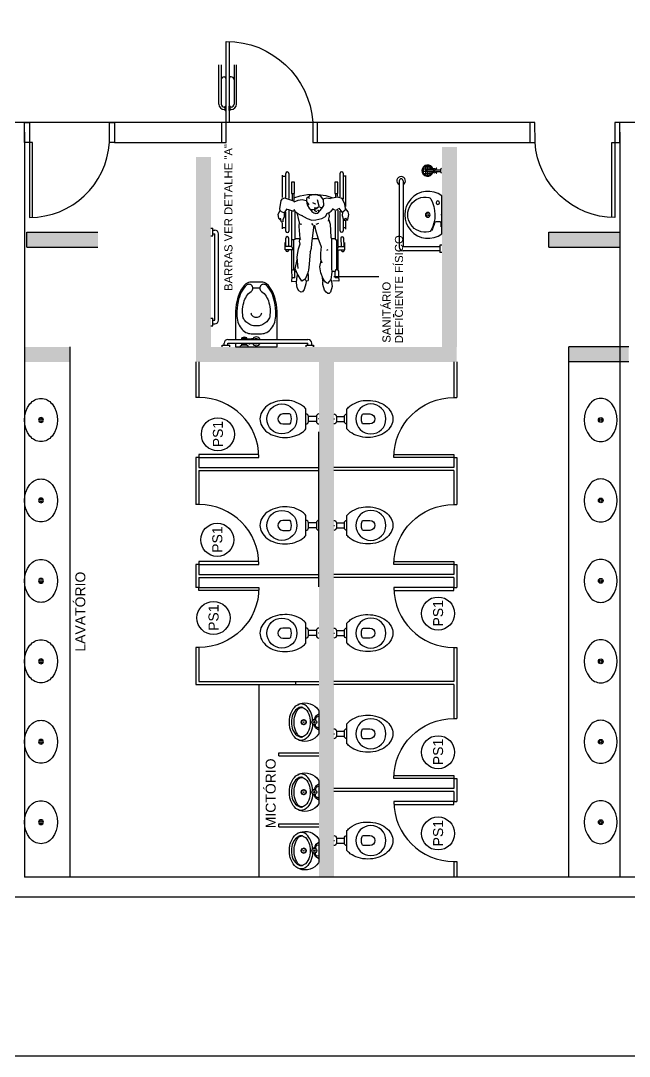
# Model space of a CAD drawing. Header units: millimetres. Extents: x 18768 to 1484868, y -11027 to 520152.
# Drawn here: x 187274 to 193407, y 25708 to 36135 of the extents above; entities that cross this region are included whole.
import ezdxf
from ezdxf.enums import TextEntityAlignment as Align

# ---------------------------------------------------------------- set-up
doc = ezdxf.new("R2010")
doc.units = ezdxf.units.MM
doc.linetypes.add('DASHDOT', pattern=[1, 0.5, -0.25, 0, -0.25])
for name, color, linetype in [('1-PAREDES', 7, 'Continuous'), ('Construir', 251, 'Continuous'), ('esquadrias', 2, 'Continuous'), ('MOBÍLIA', 26, 'Continuous'), ('Muros', 4, 'Continuous'), ('PAREDES', 7, 'Continuous'), ('Sanitários', 2, 'Continuous'), ('Textos', 7, 'Continuous')]:
    doc.layers.add(name, color=color, linetype=linetype)
doc.layers.add('L035-DEMOLIÇÃO', color=40, linetype='Continuous', plot=False)
doc.styles.get("Standard").update_dxf_attribs({"font": 'arial.ttf'})

# ---------------------------------------------------------------- blocks, each defined once
blk = doc.blocks.new('CADEIRA_RODAS')
at = {"color": 0}
for p, q in [((-0.265, 0.319), (-0.206, 0.319)), ((-0.254, 0.313), (-0.254, 0.289)), ((-0.194, 0.333), (-0.2, 0.329)), ((-0.196, 0.317), (-0.2, 0.329)), ((-0.177, 0.316), (-0.196, 0.317)), ((-0.194, 0.333), (-0.166, 0.336)), ((-0.182, 0.338), (-0.161, 0.357)), ((-0.145, 0.304), (-0.177, 0.316)), ((-0.166, 0.336), (-0.165, 0.347)), ((-0.161, 0.357), (-0.118, 0.363)), ((-0.118, 0.363), (-0.081, 0.345)), ((-0.094, 0.332), (-0.105, 0.299)), ((-0.082, 0.343), (-0.094, 0.332)), ((-0.081, 0.345), (-0.066, 0.348)), ((-0.066, 0.348), (0.018, 0.333)), ((0.018, 0.333), (0.035, 0.321)), ((0.035, 0.321), (0.044, 0.3)), ((0.046, 0.319), (0.272, 0.319)), ((0.26, 0.313), (0.26, 0.289)), ((-0.793, 0.23), (-0.79, 0.178)), ((-0.746, 0.228), (-0.793, 0.23)), ((-0.754, 0.197), (-0.755, 0.228)), ((-0.683, 0.229), (-0.748, 0.227)), ((-0.676, 0.215), (-0.683, 0.229)), ((-0.68, 0.228), (-0.474, 0.228)), ((-0.679, 0.203), (-0.676, 0.215)), ((-0.377, 0.209), (-0.678, 0.209)), ((-0.478, 0.288), (-0.474, 0.288)), ((-0.475, 0.259), (-0.478, 0.259)), ((-0.474, 0.295), (-0.401, 0.295)), ((-0.474, 0.209), (-0.474, 0.295)), ((-0.444, 0.227), (-0.473, 0.217)), ((-0.443, 0.227), (-0.443, 0.295)), ((-0.443, 0.288), (-0.358, 0.288)), ((-0.443, 0.227), (-0.092, 0.227)), ((-0.358, 0.259), (-0.441, 0.259)), ((-0.377, 0.218), (-0.372, 0.227)), ((-0.377, 0.206), (-0.377, 0.218)), ((-0.288, 0.287), (-0.098, 0.287)), ((-0.084, 0.257), (-0.288, 0.257)), ((-0.104, 0.305), (-0.145, 0.304)), ((-0.105, 0.299), (-0.066, 0.273)), ((-0.07, 0.208), (-0.094, 0.192)), ((-0.068, 0.271), (-0.087, 0.221)), ((-0.087, 0.221), (-0.087, 0.198)), ((0.013, 0.211), (0.005, 0.202)), ((0.044, 0.3), (0.013, 0.211)), ((0.089, 0.224), (0.024, 0.224)), ((0.288, 0.257), (0.038, 0.257)), ((0.049, 0.287), (0.288, 0.287)), ((0.089, 0.23), (0.089, 0.201)), ((0.201, 0.23), (0.089, 0.23)), ((0.201, 0.201), (0.201, 0.23)), ((-0.898, 0.134), (-0.885, 0.157)), ((-0.894, 0.119), (-0.898, 0.134)), ((-0.872, 0.103), (-0.894, 0.119)), ((-0.885, 0.157), (-0.855, 0.174)), ((-0.855, 0.174), (-0.807, 0.18)), ((-0.807, 0.18), (-0.761, 0.176)), ((-0.79, 0.126), (-0.747, 0.155)), ((-0.768, 0.095), (-0.79, 0.126)), ((-0.761, 0.176), (-0.725, 0.17)), ((-0.754, 0.197), (-0.692, 0.196)), ((-0.747, 0.155), (-0.711, 0.174)), ((-0.711, 0.174), (-0.678, 0.186)), ((-0.695, 0.182), (-0.696, 0.195)), ((-0.692, 0.196), (-0.679, 0.203)), ((-0.678, 0.186), (-0.67, 0.192)), ((-0.67, 0.192), (-0.573, 0.174)), ((-0.662, 0.162), (-0.548, 0.174)), ((-0.548, 0.174), (-0.501, 0.168)), ((-0.501, 0.168), (-0.466, 0.161)), ((-0.466, 0.161), (-0.414, 0.142)), ((-0.419, 0.145), (-0.389, 0.149)), ((-0.389, 0.149), (-0.362, 0.143)), ((-0.372, 0.197), (-0.377, 0.206)), ((-0.376, 0.136), (-0.362, 0.144)), ((-0.1, 0.197), (-0.372, 0.197)), ((-0.364, 0.194), (-0.363, 0.148)), ((-0.362, 0.144), (-0.241, 0.154)), ((-0.241, 0.154), (-0.196, 0.15)), ((-0.212, 0.15), (-0.218, 0.136)), ((-0.218, 0.136), (-0.215, 0.127)), ((-0.191, 0.152), (-0.162, 0.159)), ((-0.13, 0.132), (-0.164, 0.073)), ((-0.162, 0.159), (-0.116, 0.169)), ((-0.127, 0.142), (-0.133, 0.122)), ((-0.112, 0.168), (-0.127, 0.142)), ((-0.094, 0.192), (-0.112, 0.168)), ((0.005, 0.202), (0.022, 0.164)), ((0.027, 0.122), (0.018, 0.084)), ((0.089, 0.207), (0.02, 0.207)), ((0.022, 0.164), (0.027, 0.122)), ((0.044, 0.207), (0.063, 0.144)), ((0.063, 0.144), (0.076, 0.069)), ((0.089, 0.201), (0.201, 0.201)), ((-0.816, 0.086), (-0.872, 0.103)), ((-0.788, 0.085), (-0.816, 0.086)), ((-0.769, 0.093), (-0.788, 0.085)), ((-0.785, 0.086), (-0.783, 0.064)), ((-0.783, 0.064), (-0.776, 0.06)), ((-0.776, 0.06), (-0.743, 0.06)), ((-0.705, 0.068), (-0.768, 0.095)), ((-0.743, 0.06), (-0.696, 0.063)), ((-0.679, 0.059), (-0.705, 0.068)), ((-0.618, 0.052), (-0.679, 0.059)), ((-0.497, 0.045), (-0.618, 0.052)), ((-0.497, 0.045), (-0.499, 0.048)), ((-0.463, 0.034), (-0.497, 0.045)), ((-0.413, 0.029), (-0.463, 0.034)), ((-0.23, 0.006), (-0.413, 0.029)), ((-0.362, 0.019), (-0.362, -0.032)), ((-0.228, 0.012), (-0.214, 0.026)), ((-0.164, 0.073), (-0.178, 0.027)), ((-0.178, 0.027), (-0.177, -0.014)), ((-0.105, 0.007), (-0.112, -0.012)), ((-0.093, 0.027), (-0.105, 0.007)), ((-0.07, 0.044), (-0.093, 0.027)), ((-0.072, 0.038), (-0.074, 0.015)), ((-0.074, 0.015), (-0.065, -0.012)), ((-0.066, 0.051), (-0.072, 0.038)), ((-0.026, 0.074), (-0.066, 0.051)), ((-0.055, 0.002), (-0.055, -0.025)), ((-0.027, 0.054), (0.007, 0.077)), ((0.011, 0.079), (-0.026, 0.074)), ((-0.003, 0.021), (-0.012, -0.001)), ((0.038, 0.081), (0.011, 0.079)), ((0.052, 0.063), (0.038, 0.081)), ((0.053, 0.06), (0.038, 0.053)), ((0.07, 0.046), (0.052, 0.063)), ((0.07, 0.027), (0.07, 0.046)), ((0.074, 0.013), (0.07, 0.027)), ((0.074, -0.016), (0.074, 0.013)), ((0.076, 0.069), (0.08, -0.007)), ((-0.9, -0.117), (-0.88, -0.101)), ((-0.88, -0.101), (-0.823, -0.084)), ((-0.823, -0.084), (-0.767, -0.087)), ((-0.798, -0.11), (-0.764, -0.088)), ((-0.786, -0.083), (-0.749, -0.081)), ((-0.764, -0.088), (-0.704, -0.062)), ((-0.704, -0.062), (-0.646, -0.054)), ((-0.646, -0.054), (-0.582, -0.066)), ((-0.608, -0.076), (-0.571, -0.065)), ((-0.571, -0.065), (-0.51, -0.064)), ((-0.51, -0.064), (-0.441, -0.071)), ((-0.449, -0.07), (-0.358, -0.036)), ((-0.358, -0.036), (-0.28, -0.013)), ((-0.28, -0.013), (-0.23, -0.002)), ((-0.212, -0.04), (-0.222, -0.015)), ((-0.177, -0.014), (-0.164, -0.075)), ((-0.164, -0.075), (-0.141, -0.111)), ((-0.112, -0.012), (-0.11, -0.032)), ((-0.11, -0.032), (-0.061, -0.075)), ((-0.065, -0.012), (-0.041, -0.045)), ((-0.061, -0.075), (-0.031, -0.092)), ((-0.041, -0.045), (-0.052, -0.064)), ((-0.052, -0.064), (-0.051, -0.077)), ((-0.04, -0.046), (0.025, -0.031)), ((-0.031, -0.092), (0.023, -0.089)), ((-0.012, -0.001), (-0.016, -0.015)), ((0.023, -0.089), (0.061, -0.062)), ((0.041, -0.122), (0.03, -0.084)), ((0.061, -0.062), (0.074, -0.016)), ((0.08, -0.007), (0.068, -0.114)), ((-0.913, -0.135), (-0.9, -0.117)), ((-0.913, -0.146), (-0.913, -0.135)), ((-0.9, -0.16), (-0.913, -0.146)), ((-0.842, -0.176), (-0.9, -0.16)), ((-0.792, -0.171), (-0.842, -0.176)), ((-0.812, -0.13), (-0.798, -0.11)), ((-0.771, -0.164), (-0.812, -0.13)), ((-0.78, -0.166), (-0.792, -0.171)), ((-0.788, -0.245), (-0.785, -0.182)), ((-0.698, -0.173), (-0.771, -0.164)), ((-0.752, -0.206), (-0.752, -0.239)), ((-0.752, -0.206), (-0.692, -0.208)), ((-0.659, -0.171), (-0.698, -0.173)), ((-0.692, -0.207), (-0.693, -0.176)), ((-0.471, -0.169), (-0.659, -0.171)), ((-0.475, -0.132), (-0.481, -0.12)), ((-0.365, -0.17), (-0.471, -0.169)), ((-0.372, -0.207), (-0.377, -0.216)), ((-0.089, -0.207), (-0.372, -0.207)), ((-0.348, -0.165), (-0.365, -0.17)), ((-0.362, -0.171), (-0.362, -0.207)), ((-0.22, -0.157), (-0.348, -0.165)), ((-0.175, -0.142), (-0.22, -0.157)), ((-0.148, -0.145), (-0.188, -0.138)), ((-0.108, -0.143), (-0.145, -0.147)), ((-0.141, -0.111), (-0.113, -0.126)), ((-0.111, -0.122), (-0.102, -0.147)), ((-0.102, -0.147), (-0.089, -0.168)), ((-0.089, -0.168), (-0.063, -0.19)), ((-0.068, -0.185), (-0.079, -0.209)), ((0.034, -0.158), (0.041, -0.122)), ((0.052, -0.235), (0.038, -0.161)), ((0.068, -0.114), (0.047, -0.175)), ((0.201, -0.205), (0.089, -0.205)), ((0.089, -0.205), (0.089, -0.234)), ((0.201, -0.234), (0.201, -0.205)), ((-0.788, -0.246), (-0.738, -0.245)), ((-0.751, -0.243), (-0.689, -0.244)), ((-0.677, -0.211), (-0.692, -0.208)), ((-0.689, -0.244), (-0.678, -0.237)), ((-0.68, -0.238), (-0.474, -0.238)), ((-0.377, -0.219), (-0.678, -0.219)), ((-0.678, -0.237), (-0.674, -0.22)), ((-0.674, -0.219), (-0.677, -0.211)), ((-0.474, -0.269), (-0.479, -0.269)), ((-0.478, -0.298), (-0.474, -0.298)), ((-0.474, -0.219), (-0.474, -0.305)), ((-0.474, -0.305), (-0.401, -0.302)), ((-0.444, -0.237), (-0.473, -0.227)), ((-0.443, -0.238), (-0.443, -0.304)), ((-0.443, -0.238), (-0.078, -0.238)), ((-0.36, -0.264), (-0.443, -0.268)), ((-0.443, -0.297), (-0.359, -0.293)), ((-0.377, -0.216), (-0.377, -0.229)), ((-0.377, -0.229), (-0.372, -0.238)), ((-0.285, -0.257), (-0.088, -0.257)), ((-0.165, -0.287), (-0.285, -0.287)), ((-0.253, -0.286), (-0.253, -0.305)), ((-0.183, -0.287), (-0.179, -0.303)), ((-0.179, -0.303), (-0.166, -0.303)), ((-0.159, -0.309), (-0.178, -0.322)), ((-0.131, -0.276), (-0.166, -0.288)), ((-0.166, -0.303), (-0.159, -0.309)), ((-0.098, -0.28), (-0.131, -0.276)), ((-0.06, -0.244), (-0.099, -0.275)), ((-0.097, -0.288), (-0.099, -0.275)), ((-0.084, -0.302), (-0.097, -0.288)), ((-0.097, -0.338), (-0.063, -0.309)), ((-0.063, -0.309), (-0.084, -0.302)), ((-0.079, -0.209), (-0.071, -0.229)), ((-0.071, -0.229), (-0.064, -0.24)), ((-0.063, -0.309), (-0.018, -0.304)), ((-0.018, -0.304), (0.039, -0.277)), ((0.291, -0.287), (0.03, -0.287)), ((0.039, -0.277), (0.052, -0.235)), ((0.054, -0.257), (0.291, -0.257)), ((0.089, -0.211), (0.055, -0.211)), ((0.089, -0.228), (0.06, -0.228)), ((0.089, -0.234), (0.201, -0.234)), ((0.26, -0.304), (0.26, -0.288)), ((-0.268, -0.314), (-0.18, -0.314)), ((-0.178, -0.322), (-0.173, -0.333)), ((-0.173, -0.333), (-0.123, -0.344)), ((-0.123, -0.344), (-0.097, -0.338)), ((-0.041, -0.314), (0.269, -0.314))]:
    blk.add_line(p, q, dxfattribs=at)
for centre, radius, start, end in [((-0.478, 0.273), 0.0145, 90, 270), ((-0.358, 0.273), 0.0145, 270, 90), ((-0.288, 0.272), 0.0149, 90, 270), ((0.288, 0.272), 0.0149, 270, 90), ((-0.479, -0.284), 0.0145, 92.6629, 272.6629), ((-0.359, -0.278), 0.0145, 272.6629, 92.6629), ((-0.285, -0.272), 0.0149, 90, 270), ((0.291, -0.272), 0.0149, 270, 90)]:
    blk.add_arc(centre, radius, start, end, dxfattribs=at)
for p in [(-0.094, -0.018), (-0.084, -0.002), (-0.081, -0.038)]:
    blk.add_point(p, dxfattribs=at)
blk = doc.blocks.new('LAVPQ-PL')
blk.add_line((0, 0), (0.01, 0))
for points in [[(0, -0.191), (0, 0.191, -1.947368)], [(0.11, -0.156, 0.218943), (0.13, -0.171, 1.213584), (0.132, 0.175, 0.218943), (0.112, 0.16, 0.264013)]]:
    blk.add_lwpolyline(points, format="xyb", close=True)
blk.add_lwpolyline([(0.007, -0.12), (0.007, -0.08, -0.414214), (0.016, -0.071), (0.061, -0.071, -0.312113), (0.073, -0.08, 0.063016), (0.103, -0.157, 0.063016)], format="xyb")
for centre, radius in [((0.04, 0.121), 0.0176), ((0.141, 0), 0.0241), ((0.141, 0), 0.0115)]:
    blk.add_circle(centre, radius)
blk = doc.blocks.new('cubem-pl')
at = {"linetype": 'Continuous'}
for radius in [0.024, 0.012]:
    blk.add_circle((0.265, 0), radius, dxfattribs=at)
for centre, radius, start, end in [((0.265, 0.076), 0.139, 37.5041, 142.4959), ((0.364, 0), 0.264, 142.4959, 217.5041), ((0.166, 0), 0.264, 322.4959, 37.5041), ((0.265, -0.076), 0.139, 217.5041, 322.4959)]:
    blk.add_arc(centre, radius, start, end)
blk = doc.blocks.new('nomacab1')
blk.add_circle((0, 0), 0.414)
at = {"color": 3}
blk.add_attdef('ACAB', text='', height=0.25, dxfattribs=at).set_placement((0.007, 0), align=Align.MIDDLE)
blk = doc.blocks.new('bac-pl')
for p, q in [((0, 0), (0.005, 0)), ((0.025, 0.025), (0.105, 0.025)), ((0.025, -0.025), (0.105, -0.025))]:
    blk.add_line(p, q)
for points in [[(0.13, 0.1), (0.13, -0.1, 0.056984), (0.163, -0.131, 0.085116), (0.249, -0.174, 0.090221), (0.34, -0.185, 0.074494), (0.439, -0.17, 0.085116), (0.517, -0.131, 0.106255), (0.572, -0.068, 0.128271), (0.59, 0, 0.128271), (0.572, 0.068, 0.106255), (0.517, 0.131, 0.085116), (0.439, 0.17, 0.074494), (0.34, 0.185, 0.074494), (0.241, 0.17, 0.085116), (0.163, 0.131, 0.056984)], [(0.295, 0.05, 0.326276), (0.281, 0.04, 0.155871), (0.281, -0.04, 0.326276), (0.295, -0.05), (0.36, -0.05, 1), (0.36, 0.05)]]:
    blk.add_lwpolyline(points, format="xyb", close=True)
for points in [[(0, -0.05, 0.414214), (0.025, -0.025), (0.025, 0.025, 0.414483), (0, 0.05)], [(0.13, 0.05, 0.414483), (0.105, 0.025), (0.105, -0.025, 0.414214), (0.13, -0.05)]]:
    blk.add_lwpolyline(points, format="xyb")
blk.add_circle((0.37, 0), 0.15)
blk = doc.blocks.new('mic-pl')
for points in [[(0, -0.294), (-0.002, -0.294, -0.008051), (-0.034, -0.293, -0.08407), (-0.078, -0.285, -0.022672), (-0.106, -0.272, -0.027927), (-0.132, -0.258, -0.144523), (-0.183, -0.193, -0.34805), (-0.12, -0.003, -0.162816), (-0.112, 0), (0, 0), (0.112, 0, -0.162816), (0.12, -0.003, -0.34805), (0.183, -0.193, -0.144523), (0.132, -0.258, -0.027927), (0.106, -0.272, -0.022672), (0.078, -0.285, -0.08407), (0.034, -0.293, -0.008051), (0.002, -0.294)], [(0, -0.247), (-0.008, -0.247, -0.102017), (-0.09, -0.231, -0.100634), (-0.137, -0.2, -0.31043), (-0.144, -0.159, -0.029837), (-0.142, -0.153, -0.193887), (-0.08, -0.101, -0.096635), (0, -0.086, -0.096635), (0.08, -0.101, -0.193887), (0.142, -0.153, -0.029837), (0.144, -0.159, -0.31043), (0.137, -0.2, -0.100634), (0.09, -0.231, -0.102017), (0.008, -0.247)]]:
    blk.add_lwpolyline(points, format="xyb", close=True)
for points in [[(-0.053, 0, 0.473116), (-0.056, -0.005), (-0.051, -0.025, 0.362542), (-0.043, -0.032), (-0.029, -0.033, -0.564769), (-0.023, -0.039)], [(0.053, 0, -0.473116), (0.056, -0.005), (0.051, -0.025, -0.362542), (0.043, -0.032), (0.029, -0.033, 0.564769), (0.023, -0.039)], [(-0.016, -0.064, 0.100603), (-0.1, -0.082, 0.114611), (-0.161, -0.123, 0.309836), (-0.175, -0.21, 0.309836)], [(-0.081, -0.002), (-0.057, -0.034, 0.1805), (-0.045, -0.041), (-0.032, -0.043, -0.35029), (-0.026, -0.049, 0.252034), (-0.019, -0.063)], [(0.016, -0.064, -0.100603), (0.1, -0.082, -0.114611), (0.161, -0.123, -0.309836), (0.175, -0.21, -0.309836)], [(0.081, -0.002), (0.057, -0.034, -0.1805), (0.045, -0.041), (0.032, -0.043, 0.35029), (0.026, -0.049, -0.252034), (0.019, -0.063)], [(-0.146, -0.161), (-0.147, -0.165, 0.189039), (-0.145, -0.197, 0.189014), (-0.08, -0.26, 0.116802), (0, -0.275, 0.116802), (0.08, -0.26, 0.189014), (0.145, -0.197, 0.189039), (0.147, -0.165), (0.146, -0.161)]]:
    blk.add_lwpolyline(points, format="xyb")
for centre, radius in [((0, -0.046), 0.024), ((0, -0.046), 0.0075), ((-0.024, -0.151), 0.0035), ((-0.016, -0.135), 0.0035), ((-0.017, -0.168), 0.0035), ((0, -0.152), 0.0035), ((-0.001, -0.175), 0.0035), ((0.001, -0.129), 0.0035), ((0.017, -0.136), 0.0035), ((0.016, -0.169), 0.0035), ((0.023, -0.152), 0.0035)]:
    blk.add_circle(centre, radius)
at = {"linetype": 'DASHDOT'}
blk.add_circle((0, -0.152), 0.024, dxfattribs=at)

msp = doc.modelspace()

# ---------------------------------------------------------------- hatches: boundary and pattern name
at = {"layer": 'Construir'}
h = msp.add_hatch(color=256, dxfattribs=at)
h.paths.add_polyline_path([(187334.288, 34006.005), (187334.288, 33854.957), (188051.039, 33854.957), (188051.039, 34006.005)])
h.paths.add_polyline_path([(193312.279, 33854.957), (193312.279, 34006.005), (192595.529, 34006.005), (192595.529, 33854.957)])

# ---------------------------------------------------------------- linework, layer by layer
msp.add_line((190046.461, 29451.411), (190046.461, 29481.621))
at = {"layer": '1-PAREDES'}
for p, q in [((187312.279, 35110.201), (187213.279, 35110.201)), ((189297.337, 35110.201), (188218.573, 35110.201)), ((192405.986, 35110.201), (190265.747, 35110.201)), ((193543.887, 35110.201), (193312.279, 35110.201)), ((188218.573, 34910.201), (189297.337, 34910.201)), ((190265.747, 34910.201), (192405.986, 34910.201)), ((187334.288, 34006.005), (188051.039, 34006.005)), ((192595.529, 34006.005), (193312.279, 34006.005)), ((187334.288, 33854.957), (188051.039, 33854.957)), ((192595.529, 33854.957), (193312.279, 33854.957))]:
    msp.add_line(p, q, dxfattribs=at)
at = {"layer": 'Construir'}
for points in [[(191668.874, 32850.012), (191517.825, 32850.012), (191668.874, 34863.999), (191517.825, 34863.999)], [(189191.069, 32698.964), (189040.02, 32698.964), (189191.069, 34761.201), (189040.02, 34761.201)], [(187772.717, 32699.153), (187312.279, 32699.153), (187772.717, 32850.202), (187312.279, 32850.202)], [(191668.272, 32698.964), (189191.069, 32698.964), (191668.272, 32850.012), (189191.069, 32850.012)], [(193401.123, 32699.153), (192796.927, 32699.153), (193401.123, 32850.202), (192796.927, 32850.202)], [(190429.146, 27511.201), (190278.622, 27511.201), (190429.671, 32698.964), (190278.622, 32698.964)], [(190429.748, 27511.201), (190279.224, 27511.201), (190430.273, 32698.964), (190279.224, 32698.964)]]:
    msp.add_solid(points, dxfattribs=at)
at = {"layer": 'DEFPOINTS'}
for p, q in [((191029.748, 33181.201), (191029.748, 33151.201)), ((191029.748, 33181.201), (191029.748, 33151.201)), ((193312.279, 27511.201), (192685.975, 27511.201))]:
    msp.add_line(p, q, dxfattribs=at)
at = {"layer": 'esquadrias'}
for p, q in [((189270.051, 35295.754), (189270.051, 35689.322)), ((189294.805, 35689.322), (189294.805, 35295.754)), ((189424.557, 35689.322), (189424.557, 35295.754)), ((189449.311, 35295.754), (189449.311, 35689.322)), ((189325.015, 35570.532), (189335.085, 35570.532)), ((189335.085, 35560.462), (189345.155, 35560.462)), ((189384.277, 35560.462), (189374.207, 35560.462)), ((189394.347, 35570.532), (189384.277, 35570.532)), ((189325.015, 35265.544), (189335.085, 35265.544)), ((189335.085, 35230.72), (189335.085, 35275.614)), ((189335.085, 35275.614), (189345.155, 35275.614)), ((189345.155, 35230.72), (189345.155, 35275.614)), ((189374.207, 35230.72), (189374.207, 35275.614)), ((189384.277, 35275.614), (189374.207, 35275.614)), ((189384.277, 35230.72), (189384.277, 35275.614)), ((189394.347, 35265.544), (189384.277, 35265.544)), ((189325.015, 35240.789), (189335.085, 35240.789)), ((189335.085, 35230.72), (189345.155, 35230.72)), ((189384.277, 35230.72), (189374.207, 35230.72)), ((189394.347, 35240.789), (189384.277, 35240.789))]:
    msp.add_line(p, q, dxfattribs=at)
for points in [[(189374.81, 35927.032), (189374.81, 35110.201), (189297.337, 35110.201), (189297.337, 34910.201), (189345.757, 34910.201), (189345.757, 35927.032, -0.394454368), (190217.327, 35110.201), (190217.327, 34910.201), (190265.747, 34910.201), (190265.747, 35110.201), (190217.327, 35110.201)], [(187392.839, 34153.558), (187392.839, 34910.201), (187312.279, 34910.201), (187312.279, 35110.201), (187362.629, 35110.201), (187362.629, 34153.558, 0.395142121), (188168.223, 34910.201), (188168.223, 35110.201), (188218.573, 35110.201), (188218.573, 34910.201), (188168.223, 34910.201)], [(193231.72, 34153.558), (193231.72, 34910.201), (193312.279, 34910.201), (193312.279, 35110.201), (193261.93, 35110.201), (193261.93, 34153.558, -0.396515329), (192457.824, 34910.201), (192456.335, 35110.201), (192405.986, 35110.201), (192405.986, 34910.201), (192457.824, 34910.201)], [(189674.426, 31767.495), (189070.23, 31767.495), (189070.23, 31737.285), (189674.426, 31737.285, 0.414213562), (189070.23, 32341.481, 0.414213562)], [(191034.469, 31767.495), (191638.665, 31767.495), (191638.665, 31737.285), (191034.469, 31737.285, -0.414213562), (191638.665, 32341.481, -0.414213562)], [(189674.426, 30690.012), (189070.23, 30690.012), (189070.23, 30659.803), (189674.426, 30659.803, 0.414213562), (189070.23, 31263.999, 0.414213562)], [(191034.469, 30690.012), (191638.665, 30690.012), (191638.665, 30659.803), (191034.469, 30659.803, -0.414213562), (191638.665, 31263.999, -0.414213562)], [(189674.426, 30397.985), (189070.23, 30397.985), (189070.23, 30428.194), (189674.426, 30428.194, -0.414213562), (189070.23, 29823.999, -0.414213562)], [(191034.469, 30397.985), (191638.665, 30397.985), (191638.665, 30428.194), (191034.469, 30428.194, 0.414213562), (191638.665, 29823.999, 0.414213562)], [(191034.469, 28535.047), (191638.665, 28535.047), (191638.665, 28504.838), (191034.469, 28504.838, -0.414213562), (191638.665, 29109.033, -0.414213562)], [(191034.469, 28243.019), (191638.665, 28243.019), (191638.665, 28273.229), (191034.469, 28273.229, 0.414213562), (191638.665, 27669.033, 0.414213562)]]:
    msp.add_lwpolyline(points, format="xyb", dxfattribs=at)
for centre, radius, start, end in [((189325.015, 35540.322), 30.21, 90, 180), ((189394.347, 35540.322), 30.21, 0, 90), ((189325.015, 35295.754), 54.964, 180, 270), ((189325.015, 35295.754), 30.21, 180, 270), ((189394.347, 35295.754), 54.964, 270, 0), ((189394.347, 35295.754), 30.21, 270, 0)]:
    msp.add_arc(centre, radius, start, end, dxfattribs=at)
at = {"layer": 'L035-DEMOLIÇÃO', "linetype": 'ByBlock', "lineweight": -2}
msp.add_lwpolyline([(243039.686, 25707.681), (151141.405, 25707.681), (151141.405, 63236.274), (243039.686, 63236.274)], close=True, dxfattribs=at)
at = {"layer": 'MOBÍLIA'}
for p, q in [((191088.32, 34523.715), (191088.32, 33856.596)), ((191126.401, 34523.715), (191126.401, 33856.596)), ((189191.069, 34045.314), (189210.11, 34045.314)), ((189210.11, 33969.152), (189210.11, 34045.314)), ((189210.11, 34026.273), (189229.15, 34026.273)), ((189191.069, 33969.152), (189210.11, 33969.152)), ((189210.11, 33988.192), (189229.15, 33988.192)), ((189229.15, 33119.98), (189229.15, 33988.192)), ((189267.231, 33119.98), (189267.231, 33988.192)), ((191498.785, 33856.596), (191126.401, 33856.596)), ((191498.785, 33818.515), (191126.401, 33818.515)), ((191517.825, 33875.637), (191498.785, 33875.637)), ((191498.785, 33875.637), (191498.785, 33799.475)), ((191517.825, 33799.475), (191498.785, 33799.475)), ((190883.42, 33554.908), (190430.273, 33554.908)), ((189191.069, 33139.02), (189210.11, 33139.02)), ((189191.069, 33062.858), (189210.11, 33062.858)), ((189210.11, 33062.858), (189210.11, 33139.02)), ((189210.11, 33119.98), (189229.15, 33119.98)), ((189210.11, 33081.899), (189229.15, 33081.899)), ((189305.312, 32850.012), (189305.312, 32869.053)), ((189305.312, 32869.053), (189381.474, 32869.053)), ((189324.353, 32869.053), (189324.353, 32888.093)), ((189362.434, 32926.175), (190168.241, 32926.175)), ((189362.434, 32869.053), (189362.434, 32888.093)), ((189362.434, 32888.093), (190168.241, 32888.093)), ((189381.474, 32850.012), (189381.474, 32869.053)), ((189489.371, 32850.012), (189489.371, 32862.706)), ((189489.371, 32850.012), (189565.533, 32850.012)), ((189502.064, 32929.12), (189502.064, 32941.814)), ((189573.872, 32929.12), (189502.064, 32929.12)), ((189573.872, 32885.148), (189502.064, 32885.148)), ((189502.064, 32866.276), (189502.064, 32885.148)), ((189505.238, 32938.64), (189505.238, 32943.375)), ((189505.238, 32866.933), (189505.238, 32878.801)), ((189521.105, 32935.467), (189508.411, 32935.467)), ((189521.105, 32881.975), (189508.411, 32881.975)), ((189524.278, 32938.64), (189524.278, 32948.067)), ((189524.278, 32869.01), (189524.278, 32878.801)), ((189530.625, 32938.64), (189530.625, 32948.067)), ((189530.625, 32869.01), (189530.625, 32878.801)), ((189546.492, 32935.467), (189533.798, 32935.467)), ((189546.492, 32881.975), (189533.798, 32881.975)), ((189549.666, 32938.64), (189549.666, 32943.375)), ((189549.666, 32866.933), (189549.666, 32878.801)), ((189552.839, 32929.12), (189552.839, 32941.814)), ((189552.839, 32866.276), (189552.839, 32885.148)), ((189565.533, 32850.012), (189565.533, 32862.706)), ((189573.872, 32932.293), (189586.566, 32932.293)), ((189573.872, 32926.175), (189573.872, 32932.293)), ((189573.872, 32881.975), (189573.872, 32888.093)), ((189573.872, 32881.975), (189586.566, 32881.975)), ((189586.566, 32926.175), (189586.566, 32932.293)), ((189599.26, 32929.12), (189586.566, 32929.12)), ((189586.566, 32881.975), (189586.566, 32888.093)), ((189599.26, 32885.148), (189586.566, 32885.148)), ((189611.424, 32932.293), (189599.26, 32932.293)), ((189599.26, 32926.175), (189599.26, 32932.293)), ((189599.26, 32881.975), (189599.26, 32888.093)), ((189611.424, 32881.975), (189599.26, 32881.975)), ((190149.2, 32869.053), (190225.362, 32869.053)), ((190149.2, 32850.012), (190149.2, 32869.053)), ((190168.241, 32869.053), (190168.241, 32888.093)), ((190206.322, 32869.053), (190206.322, 32888.093)), ((190225.362, 32850.012), (190225.362, 32869.053)), ((190225.965, 32850.012), (190225.965, 32869.053)), ((187772.717, 27511.201), (187772.717, 32699.153)), ((192796.927, 27511.201), (192796.927, 32699.153)), ((190278.622, 30433.229), (190278.622, 31994.068)), ((190279.224, 30433.229), (190279.224, 31994.068)), ((189674.426, 29451.411), (189674.426, 27511.201))]:
    msp.add_line(p, q, dxfattribs=at)
for points in [[(189662.436, 32926.175), (189660.735, 32929.12), (189635.348, 32929.12), (189633.647, 32926.175)], [(189633.647, 32888.093), (189635.348, 32885.148), (189660.735, 32885.148), (189662.436, 32888.093)]]:
    msp.add_lwpolyline(points, dxfattribs=at)
for centre, radius, start, end in [((191107.361, 34523.715), 43.265, 296.1094131, 243.8905869), ((191107.361, 34523.715), 19.041, 0, 180), ((189229.15, 33988.192), 38.081, 0, 90), ((191126.401, 33856.596), 38.081, 180, 270), ((189229.15, 33119.98), 38.081, 270, 0), ((189648.041, 32907.134), 44.428, 25.3769335, 154.6230665), ((189362.434, 32888.093), 38.081, 90, 180), ((189527.452, 32751.637), 117.416, 71.0753556, 108.9246444), ((189536.971, 32907.134), 41.254, 147.7951685, 152.5130748), ((189536.971, 32907.134), 41.254, 207.4869252, 212.2048315), ((189527.452, 32894.212), 53.948, 61.9275131, 118.0724869), ((189508.411, 32938.64), 3.173, 180, 270), ((189508.411, 32878.801), 3.173, 90, 180), ((189521.105, 32938.64), 3.173, 270, 0), ((189521.105, 32878.801), 3.173, 0, 90), ((189533.798, 32938.64), 3.173, 180, 270), ((189533.798, 32878.801), 3.173, 90, 180), ((189546.492, 32938.64), 3.173, 270, 0), ((189546.492, 32878.801), 3.173, 0, 90), ((189517.931, 32907.134), 41.254, 27.4864262, 32.2042275), ((189517.931, 32907.134), 41.254, 327.7957725, 332.5135738), ((189648.041, 32907.134), 44.428, 205.3769335, 334.6230665), ((189648.041, 32907.134), 25.387, 48.5903779, 131.4096221), ((189648.041, 32907.134), 25.387, 228.5903779, 311.4096221), ((190168.241, 32888.093), 38.081, 0, 90)]:
    msp.add_arc(centre, radius, start, end, dxfattribs=at)
at = {"layer": 'Muros'}
for p, q in [((191374.856, 34632.285), (191421.054, 34632.285)), ((191413.624, 34648.691), (191434.685, 34627.63)), ((191413.624, 34600.601), (191434.685, 34621.662)), ((191415.76, 34650.827), (191436.821, 34629.766)), ((191415.76, 34598.464), (191436.821, 34619.526)), ((191442.789, 34629.766), (191463.85, 34650.827)), ((191442.789, 34619.526), (191463.85, 34598.464)), ((191444.925, 34627.63), (191465.986, 34648.691)), ((191444.925, 34621.662), (191465.986, 34600.601)), ((191458.556, 34632.285), (191502.758, 34632.285)), ((191502.758, 34632.285), (191502.758, 34617.006)), ((191374.856, 34617.006), (191421.054, 34617.006)), ((191458.556, 34617.006), (191502.758, 34617.006)), ((187334.288, 33854.957), (187334.288, 34006.005)), ((192595.529, 33854.957), (192595.529, 34006.005)), ((187772.717, 32699.153), (187772.717, 32850.202)), ((193401.123, 32850.202), (192796.927, 32850.202)), ((192796.927, 32699.153), (192796.927, 32850.202)), ((189040.02, 32698.964), (189040.02, 32341.481)), ((189070.23, 32698.964), (189070.23, 32341.481)), ((191638.665, 32698.964), (191638.665, 32341.481)), ((191668.874, 32698.964), (191668.874, 32341.481)), ((193401.123, 32699.153), (192796.927, 32699.153)), ((189070.23, 32341.481), (189040.02, 32341.481)), ((191638.665, 32341.481), (191668.874, 32341.481)), ((189070.23, 31737.285), (189040.02, 31737.285)), ((189040.02, 31737.285), (189040.02, 31263.999)), ((189070.23, 31737.285), (189070.23, 31636.586)), ((191638.665, 31737.285), (191668.874, 31737.285)), ((191638.665, 31737.285), (191638.665, 31636.586)), ((191668.874, 31737.285), (191668.874, 31263.999)), ((189070.23, 31636.586), (190278.622, 31636.586)), ((189070.23, 31606.376), (190278.622, 31606.376)), ((189070.23, 31606.376), (189070.23, 31263.999)), ((191638.665, 31636.586), (190430.273, 31636.586)), ((191638.665, 31606.376), (190430.273, 31606.376)), ((191638.665, 31606.376), (191638.665, 31263.999)), ((189070.23, 31263.999), (189040.02, 31263.999)), ((191638.665, 31263.999), (191668.874, 31263.999)), ((189070.23, 30659.803), (189040.02, 30659.803)), ((189040.02, 30659.803), (189040.02, 30428.194)), ((189070.23, 30659.803), (189070.23, 30559.103)), ((191638.665, 30659.803), (191638.665, 30559.103)), ((191638.665, 30659.803), (191668.874, 30659.803)), ((191668.874, 30659.803), (191668.874, 30428.194)), ((189070.23, 30559.103), (190278.622, 30559.103)), ((191638.665, 30559.103), (190430.273, 30559.103)), ((189070.23, 30528.894), (189070.23, 30428.194)), ((189070.23, 30528.894), (190278.622, 30528.894)), ((191638.665, 30528.894), (190430.273, 30528.894)), ((191638.665, 30528.894), (191638.665, 30428.194)), ((189070.23, 30428.194), (189040.02, 30428.194)), ((191638.665, 30428.194), (191668.874, 30428.194)), ((189070.23, 29823.999), (189040.02, 29823.999)), ((189040.02, 29823.999), (189040.02, 29451.411)), ((189070.23, 29823.999), (189070.23, 29481.621)), ((191638.665, 29823.999), (191638.665, 29481.621)), ((191638.665, 29823.999), (191668.874, 29823.999)), ((191668.874, 29823.999), (191668.874, 29109.033)), ((189040.02, 29451.411), (190278.622, 29451.411)), ((189070.23, 29481.621), (190278.622, 29481.621)), ((191638.665, 29481.621), (190430.273, 29481.621)), ((191638.665, 29451.411), (190430.273, 29451.411)), ((191638.665, 29451.411), (191638.665, 29109.033)), ((191638.665, 29109.033), (191668.874, 29109.033)), ((189875.824, 28733.089), (189875.824, 28763.299)), ((189875.824, 28763.299), (190278.622, 28763.299)), ((189875.824, 28733.089), (190278.622, 28733.089)), ((191638.665, 28504.838), (191638.665, 28404.138)), ((191638.665, 28504.838), (191668.874, 28504.838)), ((191668.874, 28504.838), (191668.874, 28273.229)), ((191638.665, 28404.138), (190430.273, 28404.138)), ((191638.665, 28373.929), (190430.273, 28373.929)), ((191638.665, 28373.929), (191638.665, 28273.229)), ((191638.665, 28273.229), (191668.874, 28273.229)), ((189875.824, 28016.446), (189875.824, 28046.656)), ((189875.824, 28046.656), (190278.622, 28046.656)), ((189875.824, 28016.446), (190278.622, 28016.446)), ((191638.665, 27669.033), (191668.874, 27669.033)), ((191638.665, 27669.033), (191638.665, 27511.201)), ((191668.874, 27669.033), (191668.874, 27511.201))]:
    msp.add_line(p, q, dxfattribs=at)
msp.add_circle((191439.805, 34624.646), 5.926, dxfattribs=at)
for centre, radius, start, end in [((191374.856, 34624.646), 12.737, 36.8526895, 323.1473105), ((191374.856, 34624.646), 7.639, 90, 270), ((191439.805, 34624.646), 35.547, 132.5646428, 137.4353572), ((191439.805, 34624.646), 20.247, 139.2783452, 157.8331673), ((191439.805, 34624.646), 20.247, 49.2783452, 130.7216548), ((191439.805, 34624.646), 20.247, 22.1668327, 40.7216548), ((191439.805, 34624.646), 35.547, 42.5646428, 47.4353572), ((191530.717, 34624.646), 28.983, 121.8391353, 164.7175014), ((191439.805, 34624.646), 35.547, 222.5646428, 227.4353572), ((191439.805, 34624.646), 20.247, 202.1668327, 220.7216548), ((191439.805, 34624.646), 20.247, 229.2783452, 310.7216548), ((191439.805, 34624.646), 20.247, 319.2783452, 337.8331673), ((191439.805, 34624.646), 35.547, 312.5646428, 317.4353572), ((191530.717, 34624.646), 28.983, 195.2824986, 238.1608647)]:
    msp.add_arc(centre, radius, start, end, dxfattribs=at)
at = {"layer": 'PAREDES'}
for p, q in [((192087.279, 35110.201), (187213.279, 35110.201)), ((187312.279, 35011.201), (187312.279, 27761.201)), ((187312.279, 35011.201), (187312.279, 27511.201)), ((193312.279, 35011.201), (193312.279, 27511.201)), ((210246.044, 27511.201), (187312.279, 27511.201)), ((210246.044, 27311.201), (187138.279, 27311.201))]:
    msp.add_line(p, q, dxfattribs=at)
at = {"layer": 'Sanitários'}
for p, q in [((191325.424, 34619.638), (191363.145, 34619.638)), ((191327.951, 34642.295), (191420.02, 34642.295)), ((191328.915, 34644.764), (191328.915, 34606.583)), ((191344.696, 34664.952), (191403.589, 34664.952)), ((191351.573, 34669.269), (191351.573, 34582.079)), ((191374.23, 34674.764), (191374.23, 34637.368)), ((191396.887, 34669.177), (191396.887, 34632.285)), ((191419.545, 34642.77), (191419.545, 34632.285)), ((191334.31, 34596.98), (191413.974, 34596.98)), ((191374.23, 34611.924), (191374.23, 34576.583)), ((191396.887, 34617.006), (191396.887, 34582.17)), ((191419.545, 34617.006), (191419.545, 34607.005)), ((189682.339, 33442.099), (189613.743, 33442.099))]:
    msp.add_line(p, q, dxfattribs=at)
for points in [[(189857.487, 33176.874, 0.049647873), (189844.311, 33309.236, 0.063460192), (189811.013, 33408.001, 0.103485), (189752.213, 33484.051, 0.178457855), (189698.816, 33503.736), (189597.267, 33503.736, 0.178457855), (189543.869, 33484.051, 0.103485), (189485.069, 33408.001, 0.063460192), (189451.771, 33309.236, 0.049647873), (189438.596, 33176.874), (189438.596, 32926.175)], [(189698.816, 33191.196, -0.111064491), (189695.064, 33174.512, -0.102841022), (189683.944, 33159.807, -0.093011042), (189667.772, 33150.267, -0.08708208), (189648.041, 33146.804, -0.08708208), (189628.31, 33150.267, -0.093011042), (189612.138, 33159.807, -0.102841022), (189601.019, 33174.512, -0.111064491), (189597.267, 33191.196, -0.111064491)], [(189857.487, 32926.175), (189857.487, 33176.874, 0.049647873)], [(189438.596, 32888.093), (189438.596, 32850.012), (189857.487, 32850.012), (189857.487, 32888.093, 0.049647873)]]:
    msp.add_lwpolyline(points, format="xyb", dxfattribs=at)
msp.add_lwpolyline([(189552.108, 33474.395, 0.103485), (189496.489, 33402.457, 0.063460192), (189464.216, 33306.734, 0.049647873), (189451.289, 33176.874, 0.075858022), (189462.926, 33100.616, 0.086069166), (189494.045, 33040.04, 0.105985364), (189543.653, 32997.113, 0.126200972), (189597.267, 32983.362), (189698.816, 32983.362, 0.126200972), (189752.43, 32997.113, 0.105985364), (189802.037, 33040.04, 0.086069166), (189833.156, 33100.616, 0.075858022), (189844.793, 33176.874, 0.049647873), (189831.867, 33306.734, 0.063460192), (189799.594, 33402.457, 0.103485), (189743.974, 33474.395, 0.097511238), (189729.634, 33480.409, 0.098079986), (189714.173, 33480.52, 0.09889518), (189699.868, 33474.714, 0.099479431), (189688.967, 33463.909, 0.099479431), (189683.085, 33449.731, 0.09889518), (189683.12, 33434.293, 0.098079986), (189689.069, 33420.022, 0.097511238), (189700.058, 33409.021, -0.10244472), (189746.096, 33362.025, -0.077884198), (189775.451, 33295.483, -0.065095798), (189786.712, 33209.357, -0.024283564), (189785.134, 33176.874, -0.115330724), (189775.11, 33133.995, -0.103946082), (189744.98, 33095.686, -0.091071415), (189701.549, 33071.074, -0.083675132), (189648.041, 33062.056, -0.083675132), (189594.533, 33071.074, -0.091071415), (189551.102, 33095.686, -0.103946082), (189520.973, 33133.995, -0.115330724), (189510.949, 33176.874, -0.024283564), (189509.37, 33209.357, -0.065095798), (189520.631, 33295.483, -0.077884198), (189549.986, 33362.025, -0.10244472), (189596.024, 33409.021, 0.097511238), (189607.014, 33420.022, 0.098079986), (189612.962, 33434.293, 0.09889518), (189612.997, 33449.731, 0.099479431), (189607.116, 33463.909, 0.099479431), (189596.214, 33474.714, 0.09889518), (189581.909, 33480.52, 0.098079986), (189566.448, 33480.409, 0.097511238)], format="xyb", close=True, dxfattribs=at)
for radius, start, end in [(56.643, 16.191891, 342.0143545), (49.091, 29.1069148, 326.9528551), (49.091, 10.8507591, 19.1890931), (49.091, 336.5887465, 347.3554864)]:
    msp.add_arc((191374.142, 34625.674), radius, start, end, dxfattribs=at)

# ---------------------------------------------------------------- block references
at = {"xscale": 402.7972027900287, "yscale": 402.7972027900287, "zscale": 402.7972027958908, "rotation": 90}
for p in [(189260.781, 31970.248), (189254.497, 30907.437), (189216.792, 30121.334), (191479.666, 30165.355), (191479.666, 28769.236), (191479.666, 27951.689)]:
    msp.add_blockref('nomacab1', p, dxfattribs=at).add_auto_attribs({'ACAB': 'PS1'})
at = {"layer": 'MOBÍLIA', "yscale": 1006.993006989727, "zscale": 1006.993006989727}
for name, p, xscale, rotation in [('CADEIRA_RODAS', (190234.368, 34306.989), 1006.993006989727, 90), ('cubem-pl', (187211.58, 32114.483), -1006.993006989709, 180), ('cubem-pl', (193386.018, 32114.483), 1006.993006989709, 180), ('bac-pl', (190278.622, 32124.978), 1006.993006989709, 180), ('bac-pl', (190430.273, 32124.978), -1006.993006989709, 180), ('cubem-pl', (187211.58, 31304.573), -1006.993006989709, 180), ('cubem-pl', (193386.018, 31304.573), 1006.993006989709, 180), ('bac-pl', (190278.622, 31053.447), 1006.993006989709, 180), ('bac-pl', (190430.273, 31053.447), -1006.993006989709, 180), ('cubem-pl', (187211.58, 30494.663), -1006.993006989709, 180), ('cubem-pl', (193386.018, 30494.663), 1006.993006989709, 180), ('bac-pl', (190278.622, 29969.002), 1006.993006989709, 180), ('bac-pl', (190430.273, 29969.002), -1006.993006989709, 180), ('cubem-pl', (187211.58, 29684.753), -1006.993006989709, 180), ('cubem-pl', (193386.018, 29684.753), 1006.993006989709, 180), ('mic-pl', (190278.622, 29072.077), 1006.993006989727, 270), ('bac-pl', (190430.273, 28955.84), -1006.993006989709, 180), ('cubem-pl', (187211.58, 28874.843), -1006.993006989709, 180), ('cubem-pl', (193386.018, 28874.843), 1006.993006989709, 180), ('mic-pl', (190278.622, 28367.181), 1006.993006989727, 270), ('cubem-pl', (187211.58, 28064.933), -1006.993006989709, 180), ('cubem-pl', (193386.018, 28064.933), 1006.993006989709, 180), ('bac-pl', (190430.273, 27879.768), -1006.993006989709, 180), ('mic-pl', (190278.622, 27777.882), 1006.993006989727, 270)]:
    msp.add_blockref(name, p, dxfattribs=dict(at, xscale=xscale, rotation=rotation))
at = {"layer": 'Sanitários', "xscale": -1006.993006989709, "yscale": 1006.993006989727, "zscale": 1006.993006989727}
msp.add_blockref('LAVPQ-PL', (191517.825, 34180.375), dxfattribs=at)

# ---------------------------------------------------------------- texts
at = {"layer": 'Textos'}
for s, height, p in [('BARRAS VER DETALHE "A"', 81.5513, (189407.73, 33413.336)), ('DEFICIENTE FÍSICO', 81.5513, (191126.201, 32886.842)), ('SANITÁRIO', 81.5513, (191000.657, 32892.603)), ('LAVATÓRIO', 100.6993, (187924.917, 29782.184)), ('MICTÓRIO', 100.6993, (189843.107, 28003.624))]:
    msp.add_text(s, height=height, rotation=90, dxfattribs=at).set_placement(p)

doc.saveas('drawing.dxf')
